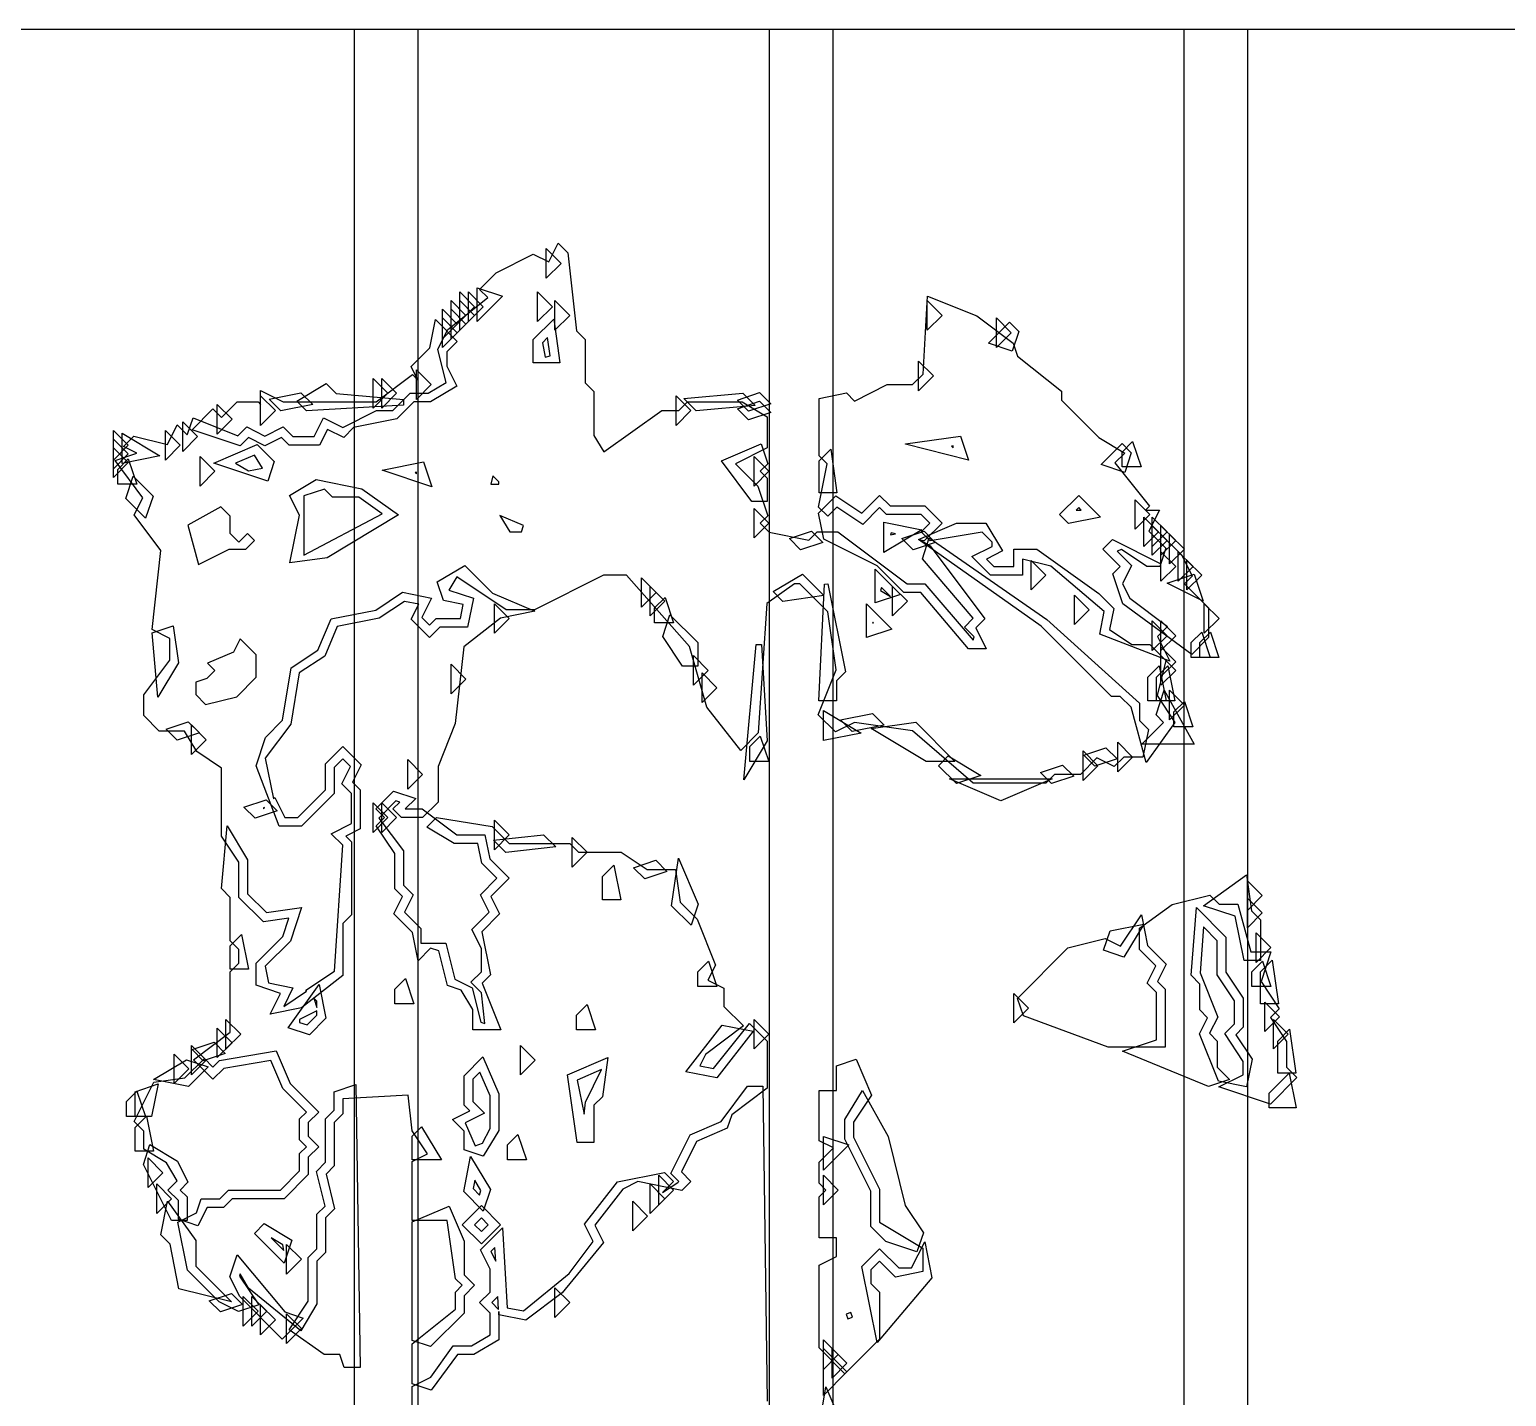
# Model space of a CAD drawing. Header units: millimetres. Extents: x 0 to 289, y 0 to 289.
# Drawn here: x 124.7 to 206.9, y 213.1 to 289.1 of the extents above; entities that cross this region are included whole.
import ezdxf

# ---------------------------------------------------------------- set-up
doc = ezdxf.new("R2010")
doc.units = ezdxf.units.MM
for name, color, linetype in [('CUT_OUTLINE', 5, 'Continuous'), ('CUT_SLOT', 1, 'Continuous'), ('ENG_D', 3, 'Continuous'), ('ENG_K', 2, 'Continuous'), ('ENG_L', 4, 'Continuous')]:
    doc.layers.add(name, color=color, linetype=linetype)

msp = doc.modelspace()

# ---------------------------------------------------------------- linework, layer by layer
at = {"layer": 'CUT_OUTLINE'}
msp.add_lwpolyline([(0, 0), (289.137, 0), (289.137, 289.137), (0, 289.137), (0, 0)], close=True, dxfattribs=at)
at = {"layer": 'CUT_SLOT'}
for points in [[(142.786, 144.568), (146.35, 144.568), (146.35, 289.137), (142.786, 289.137), (142.786, 144.568)], [(165.88, 144.568), (169.444, 144.568), (169.444, 289.137), (165.88, 289.137), (165.88, 144.568)], [(188.974, 144.568), (192.538, 144.568), (192.538, 289.137), (188.974, 289.137), (188.974, 144.568)]]:
    msp.add_lwpolyline(points, close=True, dxfattribs=at)
at = {"layer": 'ENG_D'}
for points in [[(153.483, 276.948), (154.306, 276.125), (153.483, 275.303), (153.483, 276.948)], [(149.628, 272.893), (149.628, 274.773), (151.038, 274.303), (149.628, 272.893)], [(149.487, 273.234), (148.664, 272.411), (148.664, 274.057), (149.487, 273.234)], [(153.824, 273.716), (153.001, 272.893), (153.001, 274.539), (153.824, 273.716)], [(154.788, 273.234), (153.965, 272.411), (153.965, 274.057), (154.788, 273.234)], [(174.687, 274.057), (175.509, 273.234), (174.687, 272.411), (174.687, 274.057)], [(146.339, 269.635), (145.962, 270.39), (146.997, 271.425), (147.312, 273), (148.523, 271.788), (147.942, 271.207), (147.942, 270.4), (148.498, 269.287), (147.045, 268.415), (146.114, 268.415), (145.169, 267.47), (142.76, 266.988), (142.206, 266.435), (141.303, 266.887), (140.862, 266.006), (139.168, 266.006), (138.738, 266.435), (137.822, 265.977), (136.906, 266.435), (136.441, 265.971), (133.762, 266.864), (134.93, 268.033), (135.412, 267.551), (136.276, 268.415), (137.44, 268.415), (137.581, 268.274), (137.581, 269.046), (138.842, 268.415), (144.006, 268.415), (146.037, 269.938), (146.339, 269.635)], [(153.895, 273.022), (154.243, 270.584), (152.761, 270.584), (152.761, 271.888), (153.895, 273.022)], [(179.265, 272.852), (179.781, 272.335), (179.417, 271.243), (178.096, 271.683), (179.265, 272.852)], [(175.027, 269.861), (174.205, 269.038), (174.205, 270.684), (175.027, 269.861)], [(143.845, 268.074), (143.845, 269.72), (144.668, 268.897), (143.845, 268.074)], [(165.101, 268.222), (161.826, 267.924), (161.141, 268.609), (164.417, 268.906), (165.101, 268.222)], [(160.712, 268.756), (161.534, 267.933), (160.712, 267.111), (160.712, 268.756)], [(164.743, 267.417), (164.121, 268.039), (165.355, 268.45), (165.977, 267.828), (164.743, 267.417)], [(133.244, 265.665), (133.244, 267.31), (134.066, 266.488), (133.244, 265.665)], [(129.871, 264.989), (129.871, 266.672), (131.975, 265.41), (129.871, 264.989)], [(132.28, 266.828), (133.103, 266.006), (132.28, 265.183), (132.28, 266.828)], [(176.538, 266.514), (176.982, 265.184), (173.483, 266.058), (173.484, 266.077), (176.538, 266.514)], [(130.211, 265.042), (129.389, 264.219), (129.389, 265.865), (130.211, 265.042)], [(134.976, 265.014), (137.395, 266.05), (138.338, 265.107), (137.974, 264.014), (134.976, 265.014)], [(165.39, 264.56), (165.772, 264.178), (165.772, 262.873), (164.928, 262.873), (163.226, 265.143), (165.436, 266.089), (165.806, 264.977), (165.39, 264.56)], [(168.663, 263.355), (168.663, 265.142), (169.315, 265.794), (169.664, 263.355), (168.663, 263.355)], [(186.046, 265.589), (185.682, 264.496), (184.36, 264.937), (185.529, 266.106), (186.046, 265.589)], [(130.687, 263.837), (129.63, 263.837), (129.63, 264.66), (130.217, 265.247), (130.687, 263.837)], [(134.208, 265.383), (135.03, 264.56), (134.208, 263.737), (134.208, 265.383)], [(146.657, 265.079), (147.118, 263.697), (144.354, 264.618), (146.657, 265.079)], [(131.592, 263.179), (131.181, 261.945), (130.077, 263.049), (130.488, 264.283), (131.592, 263.179)], [(145.248, 262.133), (141.277, 259.75), (139.205, 259.454), (139.738, 262.117), (139.193, 263.206), (140.669, 264.092), (143.221, 263.581), (145.248, 262.133)], [(168.642, 262.23), (169.596, 263.183), (171.042, 262.22), (172.036, 263.214), (172.618, 262.632), (174.546, 262.632), (175.509, 261.669), (174.52, 260.679), (174.306, 260.732), (174.851, 260.405), (177.896, 256.345), (177.389, 255.838), (177.968, 254.681), (176.984, 254.681), (174.334, 257.814), (173.382, 257.814), (171.894, 259.302), (168.932, 260.783), (168.642, 262.23)], [(182.056, 262.151), (183.12, 263.214), (184.331, 262.003), (182.559, 261.648), (182.056, 262.151)], [(165.049, 260.846), (165.049, 262.491), (165.871, 261.669), (165.049, 260.846)], [(186.252, 262.973), (187.075, 262.151), (186.252, 261.328), (186.252, 262.973)], [(185.068, 256.929), (184.833, 255.756), (186.084, 254.922), (187.075, 254.922), (187.965, 254.032), (187.476, 252.076), (188.472, 250.58), (186.876, 248.345), (186.037, 251.424), (185.43, 252.031), (184.948, 252.031), (181.037, 255.942), (174.195, 260.756), (176.324, 261.669), (177.955, 261.669), (178.882, 260.124), (177.985, 259.675), (178.401, 259.259), (179.506, 259.259), (179.506, 260.223), (180.788, 260.223), (184.24, 257.757), (185.068, 256.929)], [(186.734, 262.009), (187.557, 261.187), (186.734, 260.364), (186.734, 262.009)], [(188.039, 260.705), (187.216, 259.882), (187.216, 261.528), (188.039, 260.705)], [(167.012, 260.81), (168.246, 261.221), (168.868, 260.6), (167.634, 260.188), (167.012, 260.81)], [(172.919, 261.079), (172.676, 261.14), (172.637, 261.023), (172.919, 261.079)], [(187.698, 259.408), (187.698, 261.046), (188.86, 259.884), (189.437, 258.73), (189.002, 258.295), (190.348, 256.95), (190.348, 255.304), (189.409, 254.365), (185.566, 257.183), (185.013, 258.842), (185.43, 259.259), (184.466, 260.223), (185, 260.757), (187.698, 259.408)], [(138.865, 234.784), (140.142, 235.636), (140.094, 235.684), (141.685, 236.745), (142.152, 243.746), (141.511, 244.386), (142.641, 244.951), (142.641, 246.63), (142.107, 247.164), (142.589, 248.128), (142.159, 248.558), (141.677, 248.076), (141.677, 246.63), (139.849, 244.802), (138.62, 244.802), (137.325, 248.17), (137.852, 249.751), (138.802, 250.701), (139.288, 253.619), (140.761, 254.601), (141.505, 256.338), (143.992, 256.836), (145.481, 257.828), (147.093, 257.506), (146.548, 256.415), (146.978, 255.986), (147.36, 256.368), (148.708, 256.368), (148.863, 257.143), (147.757, 257.364), (147.411, 258.403), (148.943, 259.322), (150.489, 257.776), (152.846, 256.766), (150.936, 256.384), (148.893, 254.794), (148.418, 250.526), (147.46, 248.129), (147.46, 246.148), (146.596, 245.284), (145.432, 245.284), (144.95, 245.766), (145.327, 246.143), (145.115, 246.213), (144.164, 245.262), (145.532, 243.437), (145.532, 241.529), (146.066, 240.995), (145.584, 240.031), (146.496, 239.119), (146.496, 238.297), (147.889, 238.297), (148.389, 236.294), (149.353, 235.812), (149.83, 233.906), (150.07, 233.826), (149.88, 235.536), (149.287, 236.128), (149.869, 236.71), (149.869, 237.999), (149.335, 239.067), (150.299, 240.031), (149.817, 240.995), (150.733, 241.911), (149.888, 242.756), (149.672, 243.839), (148.357, 243.839), (146.83, 244.755), (147.377, 245.301), (150.467, 244.786), (151.415, 243.839), (154.788, 243.839), (155.27, 243.357), (157.652, 243.357), (159.098, 242.393), (160.68, 242.393), (160.939, 240.579), (161.881, 239.637), (162.903, 237.081), (162.481, 236.236), (163.362, 235.795), (163.362, 234.782), (164.452, 233.693), (162.348, 232.114), (162.032, 231.484), (162.784, 231.333), (164.788, 233.839), (165.772, 232.855), (165.772, 230.225), (163.808, 228.752), (163.557, 227.998), (161.852, 227.267), (161.005, 225.574), (161.534, 225.045), (161.032, 224.542), (158.577, 225.033), (157.736, 224.613), (156.176, 222.607), (156.66, 221.64), (154.374, 218.846), (152.337, 217.318), (150.844, 217.616), (150.833, 217.809), (150.833, 216.234), (149.454, 215.407), (148.544, 215.407), (147.066, 213.437), (146.014, 213.787), (146.014, 216.005), (148.423, 217.932), (148.423, 218.88), (148.806, 219.262), (148.437, 219.63), (147.974, 222.876), (146.014, 222.876), (146.014, 226.157), (146.867, 226.584), (146.022, 227.851), (145.8, 229.851), (142.159, 229.636), (142.159, 228.8), (141.677, 228.318), (141.677, 225.909), (141.221, 225.453), (141.703, 223.525), (141.195, 223.017), (141.195, 221.09), (140.713, 220.608), (140.713, 218.231), (139.813, 216.73), (136.914, 219.102), (136.439, 219.894), (136.401, 219.779), (137.474, 218.169), (136.358, 217.797), (135.27, 218.341), (133.504, 220.107), (132.971, 222.768), (134.011, 223.288), (134.275, 224.081), (135.313, 224.081), (135.794, 224.563), (138.686, 224.563), (139.749, 225.626), (139.749, 226.59), (140.131, 226.972), (139.749, 227.354), (139.749, 228.518), (140.131, 228.9), (138.823, 230.208), (138.157, 231.763), (135.528, 231.325), (134.93, 230.728), (133.841, 231.817), (135.894, 233.357), (135.894, 236.71), (136.376, 237.192), (136.376, 237.956), (135.894, 238.438), (135.894, 240.847), (135.403, 241.339), (135.721, 244.836), (136.858, 242.942), (136.858, 241.047), (137.907, 239.998), (139.86, 240.277), (139.237, 238.408), (137.842, 237.013), (138.027, 236.092), (139.383, 235.821), (138.865, 234.784)], [(171.795, 257.238), (171.795, 259.118), (173.205, 257.708), (171.795, 257.238)], [(159.607, 257.814), (158.784, 256.991), (158.784, 258.636), (159.607, 257.814)], [(159.266, 258.154), (160.089, 257.332), (159.266, 256.509), (159.266, 258.154)], [(166.106, 257.861), (167.737, 258.84), (168.933, 257.643), (166.65, 257.317), (166.106, 257.861)], [(168.961, 258.285), (169.149, 258.299), (170.129, 253.397), (169.627, 252.895), (169.627, 251.79), (168.651, 251.79), (168.961, 258.285)], [(172.759, 256.509), (172.759, 258.154), (173.582, 257.332), (172.759, 256.509)], [(159.507, 256.95), (160.094, 257.537), (160.564, 256.127), (159.507, 256.127), (159.507, 256.95)], [(159.964, 255.368), (160.366, 256.573), (161.917, 255.022), (161.917, 253.717), (161.065, 253.717), (159.964, 255.368)], [(171.313, 257.19), (172.723, 255.781), (171.313, 255.311), (171.313, 257.19)], [(131.541, 255.572), (132.719, 255.965), (133.013, 253.908), (131.866, 251.997), (131.541, 255.572)], [(188.039, 255.404), (187.216, 254.581), (187.216, 256.227), (188.039, 255.404)], [(164.473, 247.389), (165.158, 254.924), (165.46, 254.92), (165.776, 249.561), (164.473, 247.389)], [(161.676, 252.654), (161.676, 254.299), (162.498, 253.476), (161.676, 252.654)], [(162.98, 252.513), (162.157, 251.69), (162.157, 253.335), (162.98, 252.513)], [(188.087, 253.724), (188.474, 251.79), (187.457, 251.79), (187.457, 253.094), (188.087, 253.724)], [(189.002, 251.549), (188.18, 250.726), (188.18, 252.372), (189.002, 251.549)], [(188.421, 251.167), (189.008, 251.754), (189.478, 250.344), (188.421, 250.344), (188.421, 251.167)], [(171.008, 249.989), (168.904, 249.568), (168.904, 251.252), (171.008, 249.989)], [(172.284, 250.437), (170.511, 250.083), (169.861, 250.733), (171.634, 251.088), (172.284, 250.437)], [(132.316, 250.208), (133.55, 250.62), (134.172, 249.998), (132.938, 249.587), (132.316, 250.208)], [(133.726, 250.444), (134.548, 249.621), (133.726, 248.799), (133.726, 250.444)], [(171.571, 250.246), (174.049, 250.6), (176.232, 248.417), (174.62, 248.417), (171.571, 250.246)], [(183.397, 248.763), (184.631, 249.174), (185.253, 248.552), (184.019, 248.141), (183.397, 248.763)], [(185.288, 247.835), (185.288, 249.48), (186.111, 248.658), (185.288, 247.835)], [(175.854, 248.72), (177.669, 247.631), (176.308, 247.177), (175.31, 248.176), (175.854, 248.72)], [(183.361, 248.998), (184.183, 248.176), (183.361, 247.353), (183.361, 248.998)], [(181.643, 247.453), (178.783, 246.227), (175.922, 247.453), (181.643, 247.453)], [(180.987, 247.799), (182.221, 248.21), (182.843, 247.588), (181.609, 247.177), (180.987, 247.799)], [(136.653, 245.871), (137.887, 246.283), (138.509, 245.661), (137.275, 245.25), (136.653, 245.871)], [(144.327, 246.107), (145.15, 245.284), (144.327, 244.462), (144.327, 246.107)], [(190.83, 236.537), (190.83, 238.438), (190.066, 239.202), (189.87, 236.648), (190.853, 234.19), (190.401, 233.284), (190.83, 232.855), (190.83, 231.409), (191.517, 230.722), (190.339, 230.33), (185.562, 232.297), (187.457, 232.929), (187.457, 235.547), (186.923, 236.081), (187.405, 237.044), (186.493, 237.956), (186.493, 239.144), (188.318, 240.447), (190.422, 240.973), (190.93, 240.465), (191.978, 240.465), (192.701, 237.815), (193.815, 237.815), (193.265, 236.164), (194.273, 234.652), (193.791, 234.17), (194.685, 232.828), (194.685, 231.409), (195.267, 230.827), (193.787, 229.347), (190.925, 230.301), (192.276, 230.976), (192.276, 231.718), (191.243, 233.268), (191.794, 233.819), (191.794, 235.092), (190.83, 236.537)], [(192.517, 239.161), (192.517, 240.806), (193.339, 239.983), (192.517, 239.161)], [(184.502, 237.903), (184.863, 238.988), (186.739, 239.363), (185.637, 237.525), (184.502, 237.903)], [(140.542, 235.236), (140.713, 234.722), (140.713, 235.065), (140.542, 235.236)], [(179.506, 233.86), (179.506, 235.505), (180.328, 234.683), (179.506, 233.86)], [(140.713, 234.534), (139.749, 234.052), (139.749, 233.892), (140.166, 233.754), (140.713, 234.3), (140.713, 234.534)], [(133.456, 231.814), (134.654, 231.415), (133.564, 230.325), (131.622, 230.713), (133.456, 231.814)], [(149.521, 227.03), (149.939, 227.169), (150.351, 227.993), (150.351, 229.814), (149.788, 231.128), (149.387, 230.728), (149.387, 229.482), (150.035, 228.834), (148.975, 228.304), (149.521, 227.03)], [(155.584, 228.782), (155.658, 229.451), (156.563, 231.262), (156.561, 231.265), (155.204, 230.683), (155.584, 228.782)], [(131.514, 228.659), (130.593, 228.659), (130.593, 230.037), (131.875, 230.464), (131.514, 228.659)], [(171.554, 224.506), (170.109, 227.397), (170.109, 228.485), (171.081, 230.104), (172.503, 227.543), (173.465, 223.698), (174.471, 222.189), (174.116, 221.126), (172.388, 221.702), (171.554, 222.535), (171.554, 224.506)], [(131.223, 228.666), (131.61, 226.731), (130.593, 226.731), (130.593, 228.036), (131.223, 228.666)], [(131.424, 227.092), (132.946, 226.179), (133.537, 224.997), (133.103, 224.563), (133.485, 224.181), (133.485, 222.876), (132.613, 222.876), (131.056, 225.99), (131.424, 227.092)], [(168.904, 225.668), (168.904, 227.548), (170.314, 227.078), (168.904, 225.668)], [(159.748, 223.74), (159.748, 225.385), (160.571, 224.563), (159.748, 223.74)], [(169.727, 224.563), (168.904, 223.74), (168.904, 225.385), (169.727, 224.563)], [(149.764, 224.286), (149.846, 224.534), (149.501, 225.109), (149.408, 224.642), (149.764, 224.286)], [(159.266, 224.904), (160.089, 224.081), (159.266, 223.258), (159.266, 224.904)], [(158.302, 222.294), (158.302, 223.94), (159.125, 223.117), (158.302, 222.294)], [(149.487, 222.635), (149.869, 222.253), (150.251, 222.635), (149.869, 223.017), (149.487, 222.635)], [(138.171, 221.904), (138.875, 221.2), (138.811, 221.52), (138.171, 221.904)], [(150.668, 220.612), (150.624, 221.363), (150.403, 221.142), (150.668, 220.612)], [(171.898, 216.075), (171.052, 220.305), (172.036, 221.289), (173.1, 220.226), (173.815, 220.226), (174.544, 221.684), (174.946, 219.677), (171.898, 216.075)], [(154.788, 218.298), (153.965, 217.476), (153.965, 219.121), (154.788, 218.298)], [(137.099, 216.994), (137.099, 218.639), (137.922, 217.816), (137.099, 216.994)], [(137.581, 218.157), (138.403, 217.334), (137.581, 216.512), (137.581, 218.157)], [(150.826, 217.923), (150.785, 218.632), (150.451, 218.298), (150.826, 217.923)], [(139.027, 216.03), (139.027, 217.675), (139.849, 216.852), (139.027, 216.03)], [(168.904, 216.229), (169.727, 215.407), (168.904, 214.584), (168.904, 216.229)], [(170.209, 214.925), (169.386, 214.102), (169.386, 215.748), (170.209, 214.925)]]:
    msp.add_lwpolyline(points, close=True, dxfattribs=at)
at = {"layer": 'ENG_K'}
for points in [[(149.146, 274.539), (149.969, 273.716), (149.146, 272.893), (149.146, 274.539)], [(148.523, 272.27), (147.701, 271.448), (147.701, 273.093), (148.523, 272.27)], [(149.005, 272.752), (148.183, 271.93), (148.183, 273.575), (149.005, 272.752)], [(144.327, 269.72), (145.15, 268.897), (144.327, 268.074), (144.327, 269.72)], [(146.255, 268.556), (146.255, 270.202), (147.078, 269.379), (146.255, 268.556)], [(139.602, 268.463), (141.232, 269.441), (141.786, 268.888), (145.534, 268.547), (145.53, 268.245), (140.137, 267.927), (139.602, 268.463)], [(164.121, 268.52), (165.355, 268.932), (165.977, 268.31), (164.743, 267.899), (164.121, 268.52)], [(135.171, 268.274), (135.994, 267.451), (135.171, 266.629), (135.171, 268.274)], [(137.581, 268.756), (138.403, 267.933), (137.581, 267.111), (137.581, 268.756)], [(129.389, 266.346), (130.211, 265.524), (129.389, 264.701), (129.389, 266.346)], [(165.049, 265.383), (165.871, 264.56), (165.049, 263.737), (165.049, 265.383)], [(188.034, 258.34), (189.537, 258.841), (190.038, 257.338), (188.034, 258.34)], [(150.592, 257.19), (151.415, 256.368), (150.592, 255.545), (150.592, 257.19)], [(189.972, 255.609), (190.442, 254.199), (189.385, 254.199), (189.385, 255.022), (189.972, 255.609)], [(188.521, 253.476), (187.698, 252.654), (187.698, 254.299), (188.521, 253.476)], [(148.183, 252.172), (148.183, 253.817), (149.005, 252.995), (148.183, 252.172)], [(186.975, 251.79), (186.975, 253.094), (187.605, 253.724), (187.992, 251.79), (186.975, 251.79)], [(187.883, 252.386), (189.553, 249.38), (186.634, 249.38), (187.839, 250.585), (187.422, 251.002), (187.883, 252.386)], [(164.808, 248.417), (164.808, 249.239), (165.395, 249.826), (165.865, 248.417), (164.808, 248.417)], [(150.592, 245.143), (151.415, 244.32), (150.592, 243.498), (150.592, 245.143)], [(154.008, 243.654), (151.226, 243.345), (150.549, 244.023), (153.331, 244.332), (154.008, 243.654)], [(155.752, 243.357), (154.929, 242.534), (154.929, 244.179), (155.752, 243.357)], [(158.96, 241.876), (158.338, 242.498), (159.572, 242.91), (160.194, 242.288), (158.96, 241.876)], [(160.456, 240.38), (160.836, 243.037), (161.933, 240.476), (161.54, 239.296), (160.456, 240.38)], [(193.24, 237.333), (192.319, 237.333), (191.826, 239.799), (190.064, 240.386), (192.458, 242.096), (192.744, 240.097), (193.24, 239.601), (193.24, 237.333)], [(135.894, 238.156), (136.524, 238.786), (136.911, 236.851), (135.894, 236.851), (135.894, 238.156)], [(162.504, 237.297), (162.974, 235.887), (161.917, 235.887), (161.917, 236.71), (162.504, 237.297)], [(193.345, 237.297), (193.815, 235.887), (192.758, 235.887), (192.758, 236.71), (193.345, 237.297)], [(193.481, 233.378), (193.481, 235.023), (194.303, 234.201), (193.481, 233.378)], [(135.994, 232.755), (135.171, 231.932), (135.171, 233.578), (135.994, 232.755)], [(135.653, 234.06), (136.476, 233.237), (135.653, 232.414), (135.653, 234.06)], [(134.996, 232.79), (135.617, 232.168), (134.383, 231.756), (133.762, 232.378), (134.996, 232.79)], [(132.762, 232.132), (133.585, 231.309), (132.762, 230.487), (132.762, 232.132)], [(133.726, 232.614), (134.548, 231.791), (133.726, 230.969), (133.726, 232.614)], [(195.22, 229.141), (193.722, 229.141), (193.722, 229.963), (194.833, 231.075), (195.22, 229.141)], [(143.126, 214.684), (142.226, 214.684), (141.985, 215.407), (141.118, 215.407), (139.179, 216.792), (140.231, 218.371), (140.231, 220.807), (140.713, 221.289), (140.713, 223.217), (141.169, 223.673), (140.687, 225.6), (141.195, 226.108), (141.195, 228.518), (141.677, 229), (141.677, 230.037), (142.876, 230.437), (143.126, 214.684)], [(151.315, 226.249), (151.315, 227.072), (151.902, 227.659), (152.372, 226.249), (151.315, 226.249)], [(131.316, 226.349), (132.139, 225.527), (131.316, 224.704), (131.316, 226.349)], [(150.374, 224.592), (149.974, 223.394), (148.885, 224.484), (149.273, 226.426), (150.374, 224.592)], [(131.798, 223.258), (131.798, 224.904), (132.621, 224.081), (131.798, 223.258)], [(133.967, 220.326), (135.957, 218.335), (133.037, 219.065), (132.54, 221.553), (132.018, 222.074), (132.394, 223.951), (133.967, 221.749), (133.967, 220.326)], [(148.905, 221.721), (148.905, 219.844), (149.487, 219.262), (148.905, 218.68), (148.905, 217.716), (147.043, 215.854), (146.014, 216.197), (146.014, 222.794), (148.068, 223.674), (148.905, 221.721)], [(149.869, 223.699), (150.933, 222.635), (149.869, 221.572), (148.806, 222.635), (149.869, 223.699)], [(134.725, 218.403), (135.959, 218.815), (136.581, 218.193), (135.347, 217.782), (134.725, 218.403)], [(136.617, 216.994), (136.617, 218.639), (137.44, 217.816), (136.617, 216.994)], [(168.904, 213.138), (168.904, 215.748), (170.209, 214.443), (168.904, 213.138)]]:
    msp.add_lwpolyline(points, close=True, dxfattribs=at)
for points in [[(146.014, 202.778), (146.014, 213.628), (147.057, 214.15), (148.299, 215.889), (149.321, 215.889), (150.351, 216.507), (150.351, 217.716), (149.769, 218.298), (150.351, 218.88), (150.351, 220.169), (149.817, 221.237), (151.042, 222.462), (151.304, 218.016), (152.214, 217.834), (154.754, 219.912), (156.093, 221.697), (155.609, 222.663), (157.444, 225.022), (160.068, 225.547), (160.571, 225.045), (159.952, 224.426), (160.799, 224.991), (160.853, 225.045), (160.419, 225.479), (161.5, 227.641), (163.208, 228.373), (164.687, 230.346), (165.527, 230.346), (165.774, 212.824)], [(168.459, 210.106), (169.042, 213.607), (173.045, 204.268)]]:
    msp.add_lwpolyline(points, dxfattribs=at)
at = {"layer": 'ENG_L'}
for points in [[(138.291, 246.335), (138.37, 246.414), (138.935, 245.284), (139.65, 245.284), (141.195, 246.83), (141.195, 248.275), (142.159, 249.239), (143.175, 248.223), (142.693, 247.259), (143.123, 246.83), (143.123, 244.653), (142.325, 244.254), (142.641, 243.938), (142.641, 239.884), (142.159, 239.402), (142.159, 236.492), (139.852, 234.698), (138.109, 234.35), (138.687, 235.506), (137.34, 235.955), (137.34, 237.192), (138.816, 238.668), (139.157, 239.69), (137.737, 239.487), (136.376, 240.847), (136.376, 242.802), (135.412, 244.248), (135.412, 248.047), (134.029, 248.969), (133.348, 250.103), (131.939, 250.103), (131.075, 250.967), (131.075, 252.111), (132.521, 254.039), (132.521, 255.255), (131.54, 255.746), (132.03, 260.155), (130.552, 262.125), (131.034, 263.089), (129.477, 265.165), (130.688, 265.568), (129.946, 265.94), (130.519, 266.514), (132.392, 266.045), (132.937, 267.135), (133.485, 266.587), (133.515, 266.618), (133.819, 267.529), (136.318, 266.529), (136.81, 267.022), (137.822, 266.516), (138.833, 267.022), (139.367, 266.488), (140.564, 266.488), (141.087, 267.534), (142.159, 266.998), (144.03, 267.933), (144.95, 267.933), (145.914, 268.897), (146.911, 268.897), (147.905, 269.494), (147.445, 271.335), (147.991, 272.425), (150.231, 274.218), (149.769, 274.68), (150.69, 275.601), (152.761, 276.636), (153.617, 276.208), (154.14, 277.255), (154.677, 276.718), (155.159, 272.381), (155.652, 271.888), (155.652, 269.479), (156.134, 268.997), (156.134, 266.554), (156.688, 265.631), (159.912, 267.933), (160.853, 267.933), (161.335, 268.415), (164.393, 268.415), (165.772, 267.588), (165.772, 265.857), (164.01, 264.976), (165.259, 263.726), (165.806, 262.085), (165.39, 261.669), (165.89, 261.168), (168.102, 260.725), (168.563, 261.187), (169.707, 261.187), (173.562, 258.295), (174.557, 258.295), (177.243, 255.161), (177.302, 255.339), (176.755, 255.886), (177.25, 256.38), (174.415, 259.688), (174.801, 260.845), (181.342, 256.316), (186.493, 251.656), (186.493, 250.685), (186.996, 250.182), (186.691, 248.658), (185.629, 248.658), (185.095, 248.123), (184.131, 248.605), (183.22, 247.694), (181.774, 247.694), (181.292, 247.212), (177.248, 247.212), (173.86, 250.116), (170.631, 250.577), (169.579, 250.051), (168.621, 251.009), (169.62, 253.506), (169.159, 256.736), (167.599, 258.295), (167.295, 258.295), (165.764, 257.202), (165.283, 249.997), (164.303, 249.017), (162.421, 251.438), (161.459, 254.804), (157.953, 258.777), (156.673, 258.777), (152.817, 256.85), (151.242, 256.85), (148.5, 258.678), (148.062, 257.947), (149.424, 257.493), (149.103, 255.886), (147.559, 255.886), (146.978, 255.304), (145.962, 256.32), (146.38, 257.157), (145.583, 257.317), (144.18, 256.382), (141.848, 255.915), (141.147, 254.279), (139.729, 253.334), (139.255, 250.488), (137.838, 248.599), (138.291, 246.335)], [(148.183, 272.411), (148.183, 274.057), (149.005, 273.234), (148.183, 272.411)], [(148.664, 274.539), (149.487, 273.716), (148.664, 272.893), (148.664, 274.539)], [(187.057, 262.615), (186.834, 262.392), (187.606, 262.392), (187.027, 261.234), (187.974, 260.288), (187.631, 259.259), (186.902, 259.259), (185.494, 260.198), (185.253, 260.118), (186.063, 259.307), (185.558, 258.295), (185.96, 257.49), (188.065, 255.912), (187.509, 255.356), (188.191, 253.992), (184.289, 255.493), (184.542, 256.758), (181.561, 259.28), (179.988, 259.673), (179.988, 258.777), (178.201, 258.777), (177.171, 259.807), (178.301, 260.372), (178.301, 260.605), (177.736, 261.17), (174.845, 260.688), (174.346, 261.187), (174.828, 261.669), (174.346, 262.151), (172.418, 262.151), (172.036, 262.533), (171.103, 261.6), (169.658, 262.563), (169.145, 262.051), (168.642, 262.553), (169.124, 264.963), (168.663, 265.424), (168.663, 268.613), (170.188, 268.918), (170.638, 268.467), (172.461, 269.379), (173.864, 269.379), (174.452, 269.966), (174.707, 274.305), (177.456, 273.205), (179.47, 271.695), (179.712, 270.968), (182.156, 269.013), (182.156, 268.515), (184.233, 266.438), (185.677, 265.572), (185.129, 265.024), (187.057, 262.615)], [(147.701, 273.575), (148.523, 272.752), (147.701, 271.93), (147.701, 273.575)], [(179.365, 272.27), (178.542, 271.448), (178.542, 273.093), (179.365, 272.27)], [(153.425, 270.899), (153.698, 270.99), (153.554, 272), (153.263, 271.709), (153.425, 270.899)], [(140.479, 268.267), (138.706, 267.913), (138.056, 268.563), (139.829, 268.918), (140.479, 268.267)], [(129.389, 265.183), (129.389, 266.828), (130.211, 266.006), (129.389, 265.183)], [(176.041, 265.956), (176.132, 265.865), (176.132, 265.969), (176.041, 265.956)], [(185.529, 265.624), (186.117, 266.211), (186.586, 264.801), (185.529, 264.801), (185.529, 265.624)], [(137.242, 265.46), (136.181, 265.006), (136.902, 264.574), (137.68, 264.729), (137.242, 265.46)], [(146.181, 264.492), (146.255, 264.419), (146.255, 264.507), (146.181, 264.492)], [(150.833, 263.978), (150.499, 264.312), (150.404, 263.837), (150.833, 263.837), (150.833, 263.978)], [(144.35, 262.182), (143.045, 263.114), (141.577, 263.114), (141.13, 263.562), (139.99, 263.182), (139.99, 259.898), (144.35, 262.182)], [(135.37, 262.575), (133.526, 261.55), (134.122, 259.365), (135.837, 260.223), (136.758, 260.223), (137.24, 260.705), (136.858, 261.087), (136.376, 260.605), (135.894, 261.087), (135.894, 262.051), (135.37, 262.575)], [(183.261, 262.392), (183.12, 262.533), (182.979, 262.392), (183.261, 262.392)], [(150.904, 262.099), (151.451, 261.187), (152.105, 261.187), (152.221, 261.535), (150.904, 262.099)], [(172.277, 260.038), (172.277, 261.722), (174.381, 261.301), (172.277, 260.038)], [(188.039, 261.187), (187.216, 260.364), (187.216, 262.009), (188.039, 261.187)], [(187.698, 261.528), (188.521, 260.705), (187.698, 259.882), (187.698, 261.528)], [(175.133, 260.6), (173.899, 260.188), (173.277, 260.81), (174.511, 261.221), (175.133, 260.6)], [(188.18, 261.046), (189.002, 260.223), (188.18, 259.4), (188.18, 261.046)], [(187.698, 260.082), (188.521, 259.259), (187.698, 258.437), (187.698, 260.082)], [(188.662, 258.437), (188.662, 260.082), (189.484, 259.259), (188.662, 258.437)], [(180.469, 259.6), (181.292, 258.777), (180.469, 257.955), (180.469, 259.6)], [(189.144, 257.955), (189.144, 259.6), (189.966, 258.777), (189.144, 257.955)], [(172.085, 257.921), (172.65, 257.581), (172.142, 258.09), (172.085, 257.921)], [(182.879, 256.027), (182.879, 257.672), (183.702, 256.85), (182.879, 256.027)], [(190.107, 257.19), (190.93, 256.368), (190.107, 255.545), (190.107, 257.19)], [(171.66, 256.163), (171.648, 256.127), (171.696, 256.127), (171.66, 256.163)], [(187.698, 254.581), (187.698, 256.227), (188.521, 255.404), (187.698, 254.581)], [(134.63, 253.877), (135.03, 253.476), (134.579, 253.025), (133.967, 252.821), (133.967, 252.131), (134.522, 251.575), (136.253, 252.007), (137.34, 253.094), (137.34, 254.34), (136.442, 255.238), (136.07, 254.494), (134.63, 253.877)], [(189.866, 254.199), (189.866, 255.022), (190.454, 255.609), (190.924, 254.199), (189.866, 254.199)], [(187.698, 253.136), (187.698, 254.781), (188.521, 253.958), (187.698, 253.136)], [(146.596, 247.694), (145.773, 246.871), (145.773, 248.516), (146.596, 247.694)], [(146.576, 245.766), (148.504, 244.32), (150.067, 244.32), (150.332, 242.994), (151.415, 241.911), (150.403, 240.9), (150.885, 239.936), (149.89, 238.94), (150.372, 236.531), (149.911, 236.07), (150.948, 233.478), (149.387, 233.478), (149.387, 234.616), (148.745, 235.687), (147.981, 235.942), (147.499, 237.869), (147.043, 238.021), (146.348, 237.326), (146.033, 238.901), (144.998, 239.936), (145.48, 240.9), (145.05, 241.329), (145.05, 243.284), (144.017, 244.833), (144.469, 245.284), (143.987, 245.766), (144.985, 246.765), (146.219, 246.353), (145.632, 245.766), (146.576, 245.766)], [(137.806, 245.85), (137.727, 245.811), (137.757, 245.801), (137.806, 245.85)], [(143.845, 244.462), (143.845, 246.107), (144.668, 245.284), (143.845, 244.462)], [(157.632, 240.706), (156.616, 240.706), (156.616, 242.011), (157.246, 242.641), (157.632, 240.706)], [(192.517, 241.77), (193.339, 240.947), (192.517, 240.125), (192.517, 241.77)], [(189.843, 233.248), (190.296, 234.153), (189.866, 234.583), (189.866, 236.028), (189.377, 236.518), (189.666, 240.283), (191.312, 238.638), (191.312, 236.683), (192.276, 235.237), (192.276, 233.619), (191.863, 233.206), (192.773, 231.842), (192.465, 230.303), (190.896, 230.617), (189.843, 233.248)], [(185.447, 238.126), (186.615, 239.878), (186.956, 238.175), (187.991, 237.14), (187.509, 236.176), (187.939, 235.746), (187.939, 232.514), (184.764, 232.514), (180.037, 234.256), (179.712, 235.23), (182.515, 238.032), (184.594, 238.552), (185.447, 238.126)], [(192.999, 237.233), (192.999, 238.878), (193.821, 238.056), (192.999, 237.233)], [(193.24, 236.71), (193.892, 237.362), (194.24, 234.924), (193.24, 234.924), (193.24, 236.71)], [(141.216, 234.121), (140.296, 233.202), (139.123, 233.593), (140.84, 235.998), (141.216, 234.121)], [(145.637, 236.333), (146.107, 234.924), (145.05, 234.924), (145.05, 235.746), (145.637, 236.333)], [(155.17, 233.478), (155.17, 234.3), (155.757, 234.888), (156.227, 233.478), (155.17, 233.478)], [(161.246, 231.15), (163.263, 233.743), (164.996, 233.397), (162.979, 230.803), (161.246, 231.15)], [(165.871, 233.237), (165.049, 232.414), (165.049, 234.06), (165.871, 233.237)], [(193.962, 234.06), (194.785, 233.237), (193.962, 232.414), (193.962, 234.06)], [(195.204, 231.068), (194.203, 231.068), (194.203, 232.855), (194.856, 233.507), (195.204, 231.068)], [(134.449, 231.891), (134.93, 231.409), (135.297, 231.775), (138.451, 232.301), (139.23, 230.483), (140.813, 228.9), (140.231, 228.318), (140.231, 227.554), (140.813, 226.972), (140.231, 226.391), (140.231, 225.427), (138.885, 224.081), (135.994, 224.081), (135.512, 223.599), (134.597, 223.599), (134.089, 222.581), (133.003, 222.943), (133.003, 223.981), (132.421, 224.563), (132.94, 225.082), (132.345, 226.074), (131.075, 226.836), (131.075, 227.836), (130.541, 228.37), (131.639, 230.566), (133.371, 230.814), (134.449, 231.891)], [(148.905, 226.799), (148.905, 227.836), (148.258, 228.484), (149.221, 228.966), (148.905, 229.282), (148.905, 230.927), (149.95, 231.972), (150.833, 229.913), (150.833, 227.869), (149.976, 226.442), (148.905, 226.799)], [(152.038, 232.614), (152.86, 231.791), (152.038, 230.969), (152.038, 232.614)], [(156.134, 227.213), (155.202, 227.213), (154.664, 230.976), (156.915, 231.941), (156.602, 229.75), (156.134, 229.282), (156.134, 227.213)], [(168.663, 226.108), (169.461, 226.906), (168.663, 227.305), (168.663, 230.105), (169.627, 230.105), (169.627, 231.483), (170.725, 231.849), (171.586, 229.839), (170.591, 228.345), (170.591, 227.511), (172.036, 224.62), (172.036, 222.772), (174.446, 221.326), (174.446, 220.028), (172.921, 219.723), (172.036, 220.608), (171.554, 220.126), (171.554, 219.362), (172.036, 218.88), (172.036, 216.271), (170.109, 214.343), (168.663, 215.789), (168.663, 220.375), (169.627, 220.857), (169.627, 221.912), (168.663, 221.912), (168.663, 224.181), (169.045, 224.563), (168.663, 224.945), (168.663, 226.108)], [(130.699, 230.069), (131.169, 228.659), (130.111, 228.659), (130.111, 229.482), (130.699, 230.069)], [(146.014, 227.554), (146.544, 228.084), (147.644, 226.249), (146.014, 226.249), (146.014, 227.554)], [(138.891, 220.503), (137.24, 222.153), (137.784, 222.698), (139.316, 221.779), (138.891, 220.503)], [(139.849, 220.708), (139.027, 219.885), (139.027, 221.53), (139.849, 220.708)], [(136.419, 218.637), (135.875, 219.725), (136.284, 220.953), (138.927, 217.782), (139.954, 217.44), (138.786, 216.271), (136.419, 218.637)], [(170.527, 217.487), (170.438, 217.752), (170.173, 217.664), (170.261, 217.398), (170.527, 217.487)]]:
    msp.add_lwpolyline(points, close=True, dxfattribs=at)

doc.saveas('drawing.dxf')
